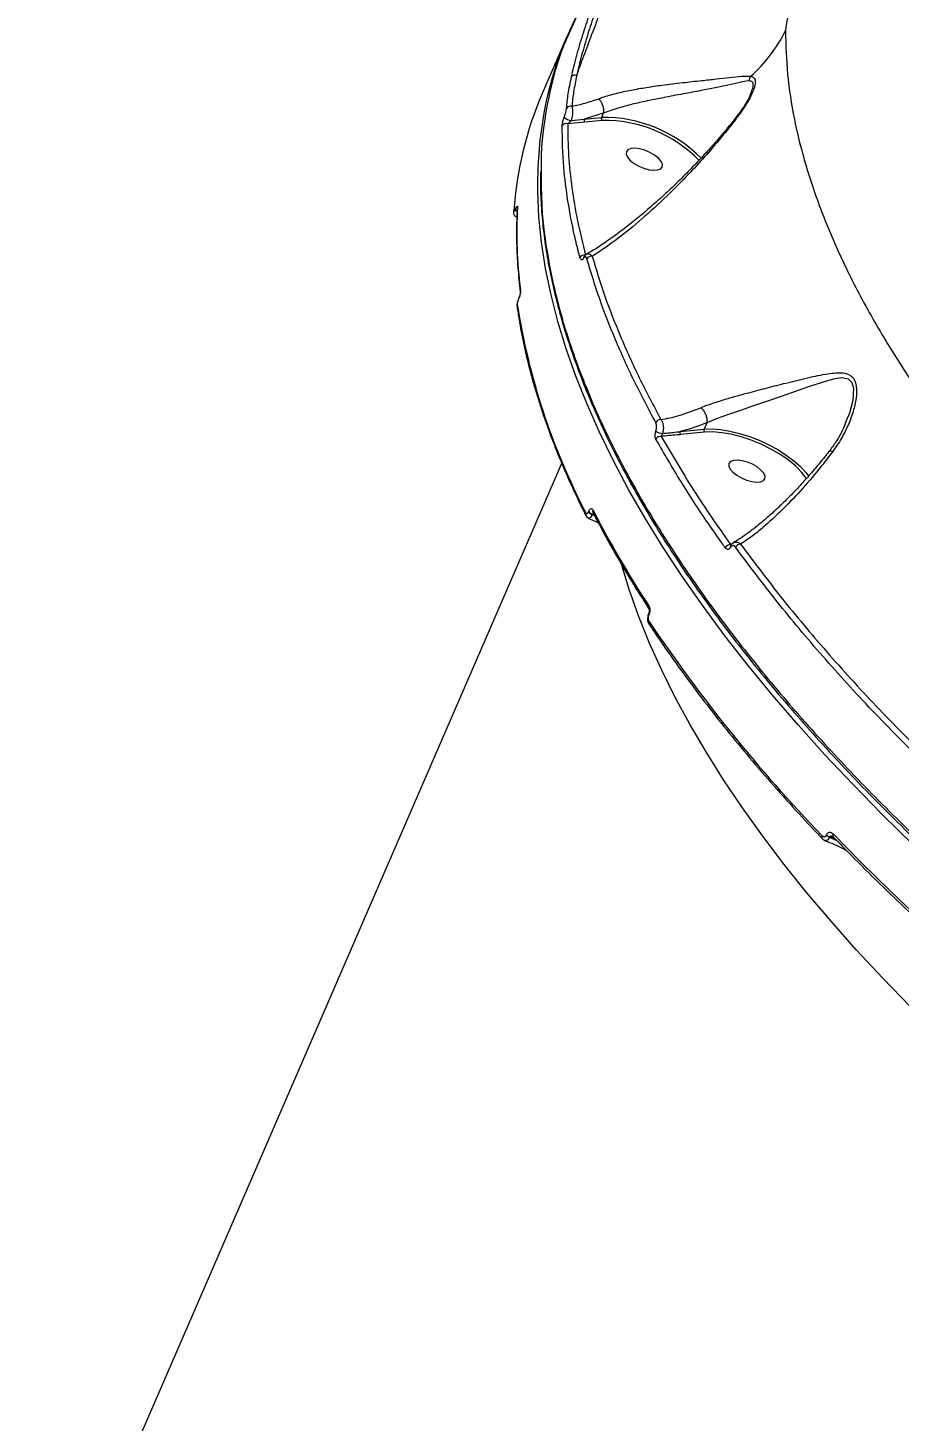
# Model space of a CAD drawing. Header units: millimetres. Extents: x -6521 to 6343, y -6174 to 4868.
# Drawn here: x -4293.9 to -4093, y 144.8 to 466.2 of the extents above; entities that cross this region are included whole.
import ezdxf

# ---------------------------------------------------------------- set-up
doc = ezdxf.new("R2010")
doc.units = ezdxf.units.MM
for name, color, linetype in [('DIKOM_ОБЪЕКТ', 7, 'Continuous'), ('DIKOM_РАЗМЕР_ЗОНА', 7, 'Continuous'), ('DIKOM_РАЗМЕР_ОБЪЕКТА', 7, 'Continuous')]:
    doc.layers.add(name, color=color, linetype=linetype)
doc.styles.add('style1', font='arial.ttf', dxfattribs={"width": 0.8})
doc.dimstyles.new('1-50', dxfattribs={"dimtxt": 300, "dimasz": 200, "dimexe": 100, "dimexo": 0, "dimgap": 100, "dimtad": 1, "dimtxsty": 'style1', "dimcen": 200, "dimclrd": 7, "dimclre": 7, "dimclrt": 7, "dimadec": 1, "dimazin": 2, "dimtfac": 1, "dimtmove": 0, "dimatfit": 2, "dimfxl": 0, "dimlwd": 25, "dimlwe": 18, "dimarcsym": 0})

# ---------------------------------------------------------------- blocks, each defined once
blk = doc.blocks.new('*D11')
at = {"layer": 'Defpoints', "color": 0, "transparency": 16777216}
for p in [(2818.82, 364.95), (-5102.52, -1661.02), (-5102.52, -4861.8)]:
    blk.add_point(p, dxfattribs=at)
at = {"layer": 'DIKOM_РАЗМЕР_ОБЪЕКТА', "color": 7, "lineweight": 18, "transparency": 16777216}
for p, q in [((2818.82, 364.95), (2818.82, -4961.8)), ((-5102.52, -1661.02), (-5102.52, -4961.8))]:
    blk.add_line(p, q, dxfattribs=at)
at = {"layer": 'DIKOM_РАЗМЕР_ОБЪЕКТА', "color": 7, "lineweight": 25, "transparency": 16777216}
blk.add_line((2618.82, -4861.8), (-4902.52, -4861.8), dxfattribs=at)
at = {"layer": 'DIKOM_РАЗМЕР_ОБЪЕКТА', "color": 7, "transparency": 16777216}
for points in [[(-4902.52, -4828.46), (-4902.52, -4895.13), (-5102.52, -4861.8)], [(2618.82, -4828.46), (2618.82, -4895.13), (2818.82, -4861.8)]]:
    blk.add_solid(points, dxfattribs=at)
at = {"layer": 'DIKOM_РАЗМЕР_ОБЪЕКТА', "color": 7, "transparency": 16777216, "insert": (-736, -4608.63), "char_height": 300, "attachment_point": 5, "style": 'style1'}
blk.add_mtext('7900', dxfattribs=at)
blk = doc.blocks.new('*D13')
at = {"layer": 'Defpoints', "color": 0, "transparency": 16777216}
for p in [(1683.24, 4867.99), (-4359.52, -3960.36), (6242.61, -3960.36)]:
    blk.add_point(p, dxfattribs=at)
at = {"layer": 'DIKOM_РАЗМЕР_ЗОНА', "color": 7, "lineweight": 18, "transparency": 16777216}
for p, q in [((1683.24, 4867.99), (6342.61, 4867.99)), ((-4359.52, -3960.36), (6342.61, -3960.36))]:
    blk.add_line(p, q, dxfattribs=at)
at = {"layer": 'DIKOM_РАЗМЕР_ЗОНА', "color": 7, "lineweight": 25, "transparency": 16777216}
blk.add_line((6242.61, 4667.99), (6242.61, -3760.36), dxfattribs=at)
at = {"layer": 'DIKOM_РАЗМЕР_ЗОНА', "color": 7, "transparency": 16777216}
for points in [[(6209.28, 4667.99), (6275.95, 4667.99), (6242.61, 4867.99)], [(6209.28, -3760.36), (6275.95, -3760.36), (6242.61, -3960.36)]]:
    blk.add_solid(points, dxfattribs=at)
at = {"layer": 'DIKOM_РАЗМЕР_ЗОНА', "color": 7, "transparency": 16777216, "insert": (5989.44, 630.24), "char_height": 300, "attachment_point": 5, "rotation": 90, "style": 'style1'}
blk.add_mtext('8850', dxfattribs=at)
blk = doc.blocks.new('*D14')
at = {"layer": 'Defpoints', "color": 0, "transparency": 16777216}
for p in [(4318.82, 257.45), (-6520.67, -1799.21), (4318.82, -6073.51)]:
    blk.add_point(p, dxfattribs=at)
at = {"layer": 'DIKOM_РАЗМЕР_ЗОНА', "color": 7, "lineweight": 18, "transparency": 16777216}
for p, q in [((4318.82, 257.45), (4318.82, -6173.51)), ((-6520.67, -1799.21), (-6520.67, -6173.51))]:
    blk.add_line(p, q, dxfattribs=at)
at = {"layer": 'DIKOM_РАЗМЕР_ЗОНА', "color": 7, "lineweight": 25, "transparency": 16777216}
blk.add_line((-6320.67, -6073.51), (4118.82, -6073.51), dxfattribs=at)
at = {"layer": 'DIKOM_РАЗМЕР_ЗОНА', "color": 7, "transparency": 16777216}
for points in [[(-6320.67, -6040.18), (-6320.67, -6106.84), (-6520.67, -6073.51)], [(4118.82, -6040.18), (4118.82, -6106.84), (4318.82, -6073.51)]]:
    blk.add_solid(points, dxfattribs=at)
at = {"layer": 'DIKOM_РАЗМЕР_ЗОНА', "color": 7, "transparency": 16777216, "insert": (-430.65, -5820.34), "char_height": 300, "attachment_point": 5, "style": 'style1'}
blk.add_mtext('10850', dxfattribs=at)

msp = doc.modelspace()

# ---------------------------------------------------------------- linework, layer by layer
at = {"layer": 'DIKOM_ОБЪЕКТ', "color": 7, "linetype": 'Continuous', "lineweight": 15}
for p, q in [((-4168.671, 466.189), (-4170.068, 462.907)), ((-4169.465, 464.491), (-4175.205, 451.237)), ((-4170.377, 462.086), (-4170.394, 462.044)), ((-4165.445, 444.457), (-4169.398, 444.089)), ((-4168.616, 444.81), (-4165.573, 445.15)), ((-4161.183, 446.506), (-4165.573, 445.15)), ((-4165.573, 445.15), (-4161.6, 445.543)), ((-4161.472, 444.85), (-4165.445, 444.457)), ((-4161.183, 446.506), (-4161.6, 445.543)), ((-4161.182, 446.509), (-4161.183, 446.506)), ((-4181.473, 424.318), (-4181.453, 424.364)), ((-4181.027, 424.642), (-4181.027, 424.641)), ((-4165.721, 413.261), (-4165.714, 413.275)), ((-4180.706, 403.729), (-4180.734, 403.664)), ((-4180.692, 403.845), (-4180.72, 403.779)), ((-4143.478, 373.059), (-4137.943, 373.606)), ((-4137.815, 372.913), (-4143.35, 372.366)), ((-4137.306, 375.077), (-4137.943, 373.606)), ((-4137.305, 375.08), (-4137.306, 375.077)), ((-4170.78, 365.835), (-4287.232, 96.943)), ((-4164.588, 354.564), (-4164.559, 354.63)), ((-4163.674, 353.999), (-4163.702, 353.933)), ((-4163.702, 353.933), (-4163.216, 353.684)), ((-4163.317, 353.877), (-4163.674, 353.999)), ((-4131.853, 346.977), (-4131.504, 347.165)), ((-4150.734, 331.063), (-4150.753, 331.017)), ((-4150.676, 330.774), (-4150.696, 330.728)), ((-4109.767, 279.959), (-4109.73, 280.045)), ((-4108.979, 279.593), (-4109.016, 279.508)), ((-4109.016, 279.508), (-4107.361, 278.743)), ((-4107.789, 279.183), (-4108.979, 279.593))]:
    msp.add_line(p, q, dxfattribs=at)
at = {"layer": 'DIKOM_ОБЪЕКТ', "color": 7, "linetype": 'Continuous', "lineweight": 15, "flags": 128}
for points in [[(-4162.667, 479.383), (-4170.377, 462.086)], [(-4170.068, 462.907), (-4162.359, 480.204)], [(-4170.082, 462.874), (-4170.127, 462.719), (-4170.141, 462.628)], [(-4170.075, 462.779), (-4170.081, 462.82), (-4170.068, 462.907)], [(-4147.576, 434.128), (-4147.549, 434.718), (-4147.859, 435.402), (-4148.483, 436.124), (-4149.369, 436.827), (-4150.445, 437.452), (-4151.625, 437.95), (-4152.812, 438.28), (-4153.912, 438.415), (-4154.833, 438.345), (-4155.503, 438.075), (-4155.866, 437.626), (-4155.894, 437.036), (-4155.583, 436.352), (-4154.96, 435.63), (-4154.074, 434.927), (-4152.997, 434.302), (-4151.817, 433.804), (-4150.63, 433.474), (-4149.531, 433.339), (-4148.609, 433.409), (-4147.939, 433.679), (-4147.576, 434.128)], [(-4089.865, 277.877), (-4096.865, 284.744), (-4103.601, 291.622), (-4110.068, 298.504), (-4116.26, 305.386), (-4122.173, 312.261), (-4127.801, 319.124), (-4133.139, 325.969), (-4138.184, 332.79), (-4142.93, 339.581), (-4147.374, 346.337), (-4151.512, 353.051), (-4155.34, 359.719), (-4158.856, 366.335), (-4162.056, 372.893), (-4164.937, 379.387), (-4167.498, 385.813), (-4169.736, 392.164), (-4171.649, 398.435), (-4173.236, 404.621), (-4174.495, 410.718), (-4175.425, 416.719), (-4176.025, 422.62), (-4176.295, 428.415), (-4176.296, 431.971)], [(-4181.026, 424.644), (-4181.013, 424.746), (-4180.962, 424.913)], [(-4181.864, 423.682), (-4181.85, 423.789), (-4181.8, 423.948)], [(-4180.722, 403.776), (-4180.733, 403.737), (-4180.734, 403.664)], [(-4180.691, 403.847), (-4180.705, 403.803), (-4180.706, 403.729)], [(-4105.302, 375.045), (-4104.375, 377.367), (-4103.589, 380.335), (-4103.408, 382.96), (-4103.793, 384.343), (-4104.645, 385.156), (-4106.17, 385.426), (-4107.769, 385.23), (-4109.478, 384.803), (-4113.876, 383.383), (-4118.67, 381.684), (-4122.66, 380.3), (-4126.807, 378.888), (-4129.583, 377.947), (-4132.328, 376.997), (-4134.913, 376.051), (-4137.305, 375.081), (-4137.305, 375.08), (-4137.305, 375.08)], [(-4137.943, 373.606), (-4136.119, 373.666), (-4134.117, 373.524), (-4131.979, 373.183), (-4129.753, 372.651), (-4127.486, 371.938), (-4125.228, 371.061), (-4123.027, 370.039), (-4120.932, 368.893), (-4118.987, 367.649), (-4117.236, 366.333), (-4115.715, 364.974), (-4114.459, 363.602), (-4113.787, 362.702)], [(-4114.31, 362.216), (-4114.388, 362.333), (-4115.487, 363.73), (-4116.889, 365.132), (-4118.561, 366.505), (-4120.462, 367.817), (-4122.548, 369.034), (-4124.766, 370.129), (-4127.064, 371.074), (-4129.387, 371.847), (-4131.677, 372.429), (-4133.88, 372.806), (-4135.943, 372.968), (-4137.815, 372.913)], [(-4123.919, 362.19), (-4123.892, 362.781), (-4124.203, 363.465), (-4124.826, 364.187), (-4125.712, 364.89), (-4126.788, 365.515), (-4127.968, 366.013), (-4129.156, 366.343), (-4130.255, 366.478), (-4131.177, 366.408), (-4131.846, 366.138), (-4132.21, 365.689), (-4132.237, 365.099), (-4131.926, 364.415), (-4131.303, 363.692), (-4130.417, 362.99), (-4129.341, 362.364), (-4128.161, 361.866), (-4126.973, 361.537), (-4125.874, 361.401), (-4124.952, 361.472), (-4124.283, 361.742), (-4123.919, 362.19)], [(-4090.38, 240.374), (-4096.752, 246.95), (-4102.853, 253.529), (-4108.676, 260.106), (-4114.216, 266.674), (-4119.468, 273.227), (-4124.427, 279.758), (-4129.087, 286.263), (-4133.446, 292.735), (-4137.499, 299.167), (-4141.242, 305.554), (-4144.672, 311.89), (-4147.785, 318.169), (-4150.578, 324.385), (-4153.049, 330.532), (-4155.197, 336.605), (-4156.923, 342.261)], [(-4108.188, 280.233), (-4104.975, 276.922), (-4101.701, 273.613), (-4098.365, 270.307), (-4094.969, 267.004), (-4091.513, 263.705), (-4087.999, 260.41), (-4084.425, 257.121), (-4080.795, 253.837)]]:
    msp.add_lwpolyline(points, dxfattribs=at)
at = {"layer": 'DIKOM_ОБЪЕКТ', "color": 7, "linetype": 'Continuous', "lineweight": 15}
for centre, radius, start, end in [((-4091.401, 431.115), 84.899, 156.85082, 179.4223), ((-4150.816, 481.373), 35.395, 311.92703, 333.39943), ((-4169.456, 461.697), 1, 156.53088, 159.70003), ((-4167.723, 454.269), 1.021, 66.2694, 142.46322), ((-4125.043, 453.473), 2.638, 143.57417, 169.30955), ((-4098.267, 418.204), 83.73, 156.76395, 176.06613), ((-4168.765, 447.12), 1.035, 70.65851, 150.57863), ((-4169.76, 443.112), 1.042, 69.68051, 152.65035), ((-4168.44, 447.174), 2.37, 222.15973, 265.74459), ((-4164.982, 444.901), 0.642, 157.18112, 223.77712), ((-4161.008, 445.294), 0.642, 157.2011, 223.77621), ((-4161.114, 413.979), 31.568, 44.55365, 90.88261), ((-4160.951, 414.397), 30.457, 44.05297, 90.97973), ((-4180.753, 424.44), 0.73, 189.61344, 243.70684), ((-4180.744, 424.482), 0.719, 189.44051, 242.7186), ((-4078.586, 419.004), 102.546, 176.69651, 187.43291), ((-4165.577, 412.69), 1.109, 74.96911, 153.19479), ((-4165.365, 413.089), 0.396, 154.19131, 186.74223), ((-4163.982, 412.397), 1.114, 77.49898, 153.16246), ((-4179.556, 405.424), 0.78, 156.24821, 187.25539), ((-4180.305, 402.038), 0.777, 156.18509, 187.71938), ((-4026.948, 426.398), 155.934, 188.87102, 207.53601), ((-4148.007, 374.62), 1.2, 84.37086, 154.17228), ((-4147.421, 375.237), 2.624, 231.15551, 267.67794), ((-4142.887, 372.81), 0.642, 157.17941, 223.77883), ((-4137.352, 373.357), 0.642, 157.19939, 223.77792), ((-4147.96, 370.762), 1.199, 82.59989, 154.41017), ((-4164.569, 354.002), 0.718, 154.63889, 205.64836), ((-4163.266, 355.483), 1.61, 214.79674, 254.27247), ((-4163.237, 355.548), 1.61, 214.79958, 254.27986), ((-4162.94, 354.708), 0.719, 154.69115, 205.61814), ((-3946.056, 466.8), 244.575, 207.19725, 213.20968), ((-4131.906, 345.718), 1.26, 87.54917, 155.25137), ((-4131.481, 346.533), 0.435, 155.121, 211.76542), ((-4129.53, 345.823), 1.275, 90.05201, 155.06856), ((-4150.071, 332.538), 0.686, 153.45154, 210.62814), ((-4150.439, 330.971), 0.308, 162.27096, 219.75246), ((-4150.458, 330.926), 0.309, 162.81819, 219.68342), ((-4150.072, 329.035), 0.688, 153.55189, 210.72333), ((-3850.005, 531.082), 362.091, 213.85927, 223.93728), ((-4110.223, 279.529), 0.608, 149.38007, 217.31509), ((-4108.414, 281.359), 1.947, 225.9635, 251.99411), ((-4108.377, 281.445), 1.948, 225.96065, 251.98361), ((-4107.642, 279.924), 0.627, 150.53743, 216.08213)]:
    msp.add_arc(centre, radius, start, end, dxfattribs=at)
for points, knots in [([(-4168.532, 454.891), (-4168.173, 456.419), (-4167.454, 459.476), (-4165.998, 464.403), (-4164.353, 469.394), (-4162.566, 474.374), (-4160.597, 479.508), (-4158.472, 484.74), (-4156.229, 490.001), (-4153.904, 495.226), (-4151.535, 500.34), (-4149.15, 505.31), (-4147.581, 508.425), (-4146.798, 509.979)], [0, 0, 0, 0, 0.1009685, 0.201935, 0.2903383, 0.3790239, 0.467424, 0.5561127, 0.6450901, 0.7337809, 0.8224257, 0.9113538, 1, 1, 1, 1]), ([(-4146.047, 509.152), (-4146.816, 507.63), (-4148.356, 504.581), (-4150.696, 499.716), (-4153.02, 494.708), (-4155.299, 489.592), (-4157.496, 484.44), (-4159.577, 479.317), (-4161.502, 474.289), (-4163.248, 469.411), (-4164.851, 464.523), (-4166.269, 459.696), (-4166.964, 456.701), (-4167.312, 455.203)], [0, 0, 0, 0, 0.088694, 0.1776679, 0.2663582, 0.355067, 0.4440573, 0.5327639, 0.6211403, 0.7098002, 0.7981771, 0.8990885, 1, 1, 1, 1]), ([(-4167.312, 455.203), (-4166.784, 456.674), (-4165.727, 459.615), (-4163.928, 464.397), (-4162.065, 469.226), (-4160.175, 474.02), (-4158.18, 478.985), (-4156.102, 484.068), (-4153.967, 489.201), (-4151.806, 494.319), (-4149.645, 499.35), (-4147.505, 504.258), (-4146.127, 507.351), (-4145.439, 508.895)], [0, 0, 0, 0, 0.1033741, 0.2067496, 0.2946059, 0.3827355, 0.4705924, 0.5587476, 0.6471794, 0.735337, 0.8234652, 0.9118704, 1, 1, 1, 1]), ([(-4115.113, 477.546), (-4115.553, 476.64), (-4116.428, 474.839), (-4117.627, 471.83), (-4118.555, 469.018), (-4119.081, 466.829), (-4119.142, 465.908), (-4119.167, 465.524)], [0, 0, 0, 0, 0.2180215, 0.4332354, 0.6437892, 0.8514383, 1, 1, 1, 1]), ([(-4119.167, 465.524), (-4119.083, 462.199), (-4118.916, 455.547), (-4117.277, 445.133), (-4114.604, 434.337), (-4110.757, 423.144), (-4105.749, 411.596), (-4099.682, 399.943), (-4092.605, 388.231), (-4084.584, 376.499), (-4075.489, 364.56), (-4065.304, 352.445), (-4054.04, 340.194), (-4041.942, 328.074), (-4029.07, 316.124), (-4015.5, 304.378), (-4001.014, 292.648), (-3985.625, 280.976), (-3969.364, 269.406), (-3952.58, 258.187), (-3935.341, 247.349), (-3917.723, 236.914), (-3899.451, 226.719), (-3880.561, 216.811), (-3861.103, 207.233), (-3841.489, 198.186), (-3821.787, 189.693), (-3802.068, 181.759), (-3782.027, 174.263), (-3761.723, 167.253), (-3741.218, 160.762), (-3722.383, 155.352), (-3705.235, 150.843), (-3694.957, 148.435), (-3689.814, 147.23)], [0, 0, 0, 0, 0.0311785, 0.0623808, 0.0935593, 0.1256442, 0.1577551, 0.18984, 0.2210201, 0.2522243, 0.2834047, 0.3154897, 0.3476009, 0.3796861, 0.4108891, 0.442116, 0.4733188, 0.5054256, 0.5375586, 0.5696654, 0.6009197, 0.6321979, 0.6634522, 0.6956101, 0.7277941, 0.7599521, 0.7912843, 0.8226407, 0.853973, 0.8862091, 0.9184712, 0.9507073, 0.9753306, 1, 1, 1, 1]), ([(-4170.377, 462.086), (-4171.033, 460.19), (-4172.801, 455.082), (-4174.612, 446.328), (-4175.611, 438.569), (-4175.5, 434.059), (-4175.479, 433.213)], [0, 0, 0, 0, 0.2091629, 0.5635145, 0.9181393, 1, 1, 1, 1]), ([(-4169.667, 447.628), (-4169.561, 448.712), (-4169.349, 450.893), (-4168.806, 453.552), (-4168.532, 454.891)], [0, 0, 0, 0, 0.4964915, 1, 1, 1, 1]), ([(-4167.312, 455.203), (-4167.576, 453.911), (-4168.108, 451.308), (-4168.317, 449.172), (-4168.422, 448.097)], [0, 0, 0, 0, 0.4964786, 1, 1, 1, 1]), ([(-4162.3, 449.844), (-4161.989, 449.955), (-4160.723, 450.407), (-4158.24, 451.107), (-4154.798, 451.863), (-4151.217, 452.482), (-4147.207, 453.054), (-4142.884, 453.57), (-4138.689, 454.016), (-4135.09, 454.409), (-4131.973, 454.738), (-4129.172, 455.091), (-4127.834, 455.056), (-4127.165, 455.039)], [0, 0, 0, 0, 0.0275935, 0.1121788, 0.1968245, 0.2807377, 0.3647032, 0.4782465, 0.5919082, 0.6886537, 0.7854207, 0.8928588, 1, 1, 1, 1]), ([(-4127.635, 453.962), (-4128.294, 453.862), (-4129.635, 453.658), (-4132.334, 453.004), (-4135.348, 452.362), (-4138.776, 451.683), (-4142.781, 450.944), (-4146.875, 450.19), (-4150.706, 449.431), (-4154.066, 448.679), (-4157.329, 447.853), (-4159.688, 447.033), (-4160.883, 446.659), (-4161.182, 446.509), (-4161.182, 446.509)], [0, 0, 0, 0, 0.1058572, 0.2153335, 0.3127855, 0.4120259, 0.5248146, 0.6413464, 0.7237031, 0.8082104, 0.8893722, 0.9734914, 0.9999859, 1, 1, 1, 1]), ([(-4127.165, 455.039), (-4126.819, 454.924), (-4126.221, 454.725), (-4126.06, 453.63), (-4126.382, 452.286), (-4126.981, 450.841), (-4128.102, 448.639), (-4129.337, 446.895), (-4130.234, 445.63)], [0, 0, 0, 0, 0.1914571, 0.3312359, 0.4704793, 0.5823696, 0.6969226, 1, 1, 1, 1]), ([(-4127.249, 450.906), (-4127.144, 451.144), (-4126.81, 451.892), (-4126.546, 452.971), (-4126.707, 453.904), (-4127.292, 453.94), (-4127.635, 453.962)], [0, 0, 0, 0, 0.1201583, 0.3787345, 0.6357158, 1, 1, 1, 1]), ([(-4127.182, 451.02), (-4127.266, 450.814), (-4127.487, 450.27), (-4128.057, 449.2), (-4128.906, 447.823), (-4129.776, 446.557), (-4130.407, 445.779), (-4130.618, 445.52)], [0, 0, 0, 0, 0.1283102, 0.3389197, 0.5795286, 0.8597344, 1, 1, 1, 1]), ([(-4170.197, 445.583), (-4170.141, 445.73), (-4170.029, 446.023), (-4169.871, 446.542), (-4169.726, 447.13), (-4169.688, 447.451), (-4169.667, 447.628)], [0, 0, 0, 0, 0.1849192, 0.368623, 0.6500785, 1, 1, 1, 1]), ([(-4168.422, 448.097), (-4168.357, 447.817), (-4168.236, 447.303), (-4168.272, 446.352), (-4168.4, 445.513), (-4168.543, 445.049), (-4168.616, 444.81)], [0, 0, 0, 0, 0.3312122, 0.6077799, 0.7982942, 1, 1, 1, 1]), ([(-4168.422, 448.097), (-4167.428, 448.311), (-4165.431, 448.743), (-4163.347, 449.476), (-4162.3, 449.844)], [0, 0, 0, 0, 0.4978628, 1, 1, 1, 1]), ([(-4162.3, 449.844), (-4162.273, 449.818), (-4162.19, 449.739), (-4161.944, 449.467), (-4161.594, 448.941), (-4161.276, 448.153), (-4161.098, 447.286), (-4161.153, 446.779), (-4161.182, 446.509)], [0, 0, 0, 0, 0.0343247, 0.1060969, 0.3220514, 0.5380332, 0.7540065, 1, 1, 1, 1]), ([(-4170.685, 443.59), (-4170.685, 443.617), (-4170.682, 443.776), (-4170.634, 444.133), (-4170.507, 444.67), (-4170.359, 445.16), (-4170.251, 445.442), (-4170.197, 445.583)], [0, 0, 0, 0, 0.0639293, 0.3885874, 0.645589, 0.8222814, 1, 1, 1, 1]), ([(-4166.567, 413.19), (-4166.656, 413.529), (-4167.101, 415.224), (-4168.155, 419.604), (-4169.42, 426.246), (-4170.499, 434.738), (-4170.619, 440.423), (-4170.685, 443.59)], [0, 0, 0, 0, 0.0321663, 0.1608348, 0.4182089, 0.675956, 1, 1, 1, 1]), ([(-4168.616, 444.81), (-4168.636, 444.779), (-4168.671, 444.727), (-4168.753, 444.624), (-4168.891, 444.477), (-4169.104, 444.288), (-4169.28, 444.161), (-4169.381, 444.099), (-4169.398, 444.089)], [0, 0, 0, 0, 0.0726135, 0.122794, 0.2789386, 0.5489571, 0.9246502, 1, 1, 1, 1]), ([(-4169.398, 444.089), (-4169.362, 441.663), (-4169.289, 436.812), (-4168.493, 429.299), (-4167.236, 421.634), (-4165.938, 416.385), (-4165.289, 413.761)], [0, 0, 0, 0, 0.2493136, 0.4986279, 0.7493143, 1, 1, 1, 1]), ([(-4130.612, 445.491), (-4131.249, 444.69), (-4132.644, 442.938), (-4134.861, 440.332), (-4137.313, 437.573), (-4139.965, 434.73), (-4142.786, 431.836), (-4145.729, 428.973), (-4148.726, 426.208), (-4151.757, 423.566), (-4154.809, 421.065), (-4157.868, 418.712), (-4160.856, 416.589), (-4163.278, 414.987), (-4164.635, 414.207), (-4165.087, 413.948)], [0, 0, 0, 0, 0.0517182, 0.1132452, 0.1792654, 0.2508193, 0.3297712, 0.4118839, 0.4967229, 0.5843012, 0.6742927, 0.7669372, 0.8615196, 0.9539663, 1, 1, 1, 1]), ([(-4130.234, 445.63), (-4130.373, 445.449), (-4131.788, 443.608), (-4134.494, 440.257), (-4138.31, 435.866), (-4142.068, 431.833), (-4146.528, 427.338), (-4151.624, 422.6), (-4157.21, 417.98), (-4161.196, 415.103), (-4163.308, 413.76), (-4163.741, 413.484)], [0, 0, 0, 0, 0.0115169, 0.1169971, 0.2229798, 0.3292411, 0.4351015, 0.6083259, 0.7820036, 0.9552818, 1, 1, 1, 1]), ([(-4130.234, 445.63), (-4130.255, 445.63), (-4130.405, 445.632), (-4130.571, 445.611), (-4130.595, 445.5), (-4130.599, 445.482)], [0, 0, 0, 0, 0.1193681, 0.8535968, 1, 1, 1, 1]), ([(-4175.655, 432.946), (-4175.673, 431.751), (-4175.719, 428.772), (-4175.454, 423.895), (-4174.903, 418.333), (-4174.044, 412.673), (-4172.892, 406.918), (-4171.442, 401.066), (-4169.693, 395.113), (-4167.646, 389.066), (-4165.31, 382.943), (-4162.691, 376.77), (-4159.797, 370.566), (-4156.63, 364.332), (-4153.19, 358.067), (-4149.478, 351.769), (-4145.491, 345.434), (-4141.229, 339.063), (-4136.692, 332.653), (-4131.877, 326.202), (-4126.782, 319.708), (-4121.408, 313.172), (-4115.768, 306.609), (-4109.885, 300.047), (-4103.779, 293.51), (-4097.459, 287.007), (-4090.922, 280.533), (-4084.166, 274.086), (-4077.19, 267.663), (-4069.992, 261.263), (-4062.569, 254.884), (-4054.921, 248.525), (-4047.043, 242.183), (-4038.934, 235.856), (-4030.607, 229.556), (-4022.099, 223.311), (-4013.44, 217.145), (-4004.644, 211.065), (-3995.703, 205.066), (-3986.616, 199.147), (-3977.384, 193.308), (-3968.007, 187.549), (-3958.484, 181.869), (-3948.816, 176.27), (-3939.004, 170.751), (-3929.046, 165.312), (-3918.951, 159.958), (-3908.749, 154.705), (-3898.471, 149.569), (-3888.136, 144.561), (-3877.75, 139.681), (-3867.312, 134.93), (-3856.822, 130.307), (-3846.279, 125.813), (-3835.684, 121.446), (-3825.037, 117.208), (-3814.339, 113.098), (-3803.589, 109.117), (-3792.791, 105.267), (-3781.972, 101.556), (-3771.165, 97.996), (-3760.397, 94.598), (-3749.678, 91.363), (-3739.006, 88.291), (-3728.381, 85.381), (-3717.803, 82.633), (-3707.27, 80.047), (-3696.786, 77.624), (-3686.349, 75.363), (-3675.958, 73.263), (-3665.62, 71.332), (-3656.051, 69.671), (-3649.976, 68.735), (-3647.292, 68.322)], [0, 0, 0, 0, 0.0094078, 0.0234759, 0.0375497, 0.0516398, 0.0657619, 0.0799312, 0.0941627, 0.1084719, 0.1228261, 0.1371271, 0.1513572, 0.1655335, 0.1796718, 0.193788, 0.2078977, 0.2220155, 0.2361532, 0.2503269, 0.2645521, 0.2788451, 0.2932013, 0.3075359, 0.321785, 0.3359736, 0.3501177, 0.3642335, 0.378337, 0.3924445, 0.406567, 0.4207201, 0.4349201, 0.4491829, 0.4635203, 0.4778591, 0.4920989, 0.5062927, 0.5204524, 0.534589, 0.5487142, 0.5628395, 0.5769742, 0.5911282, 0.6053129, 0.6195396, 0.63382, 0.6481186, 0.6623742, 0.6765812, 0.6907508, 0.7048943, 0.7190234, 0.7331494, 0.7472821, 0.7614309, 0.7756068, 0.7898212, 0.8040856, 0.8183881, 0.8326644, 0.846885, 0.8610655, 0.8752171, 0.8893511, 0.9034787, 0.9176113, 0.9317563, 0.9459252, 0.9601293, 0.9743797, 0.9886796, 1, 1, 1, 1]), ([(-4175.479, 433.213), (-4175.492, 430.425), (-4175.523, 423.906), (-4174.097, 413.172), (-4171.423, 401.133), (-4167.487, 388.866), (-4162.384, 376.436), (-4156.167, 363.888), (-4148.738, 351.019), (-4140.07, 337.86), (-4130.162, 324.451), (-4119.234, 311.088), (-4107.348, 297.814), (-4094.583, 284.672), (-4080.733, 271.447), (-4065.799, 258.184), (-4049.807, 244.928), (-4033.306, 232.124), (-4016.405, 219.8), (-3999.212, 207.974), (-3981.245, 196.303), (-3962.531, 184.833), (-3943.116, 173.605), (-3923.153, 162.718), (-3902.694, 152.211), (-3881.801, 142.119), (-3860.4, 132.415), (-3838.548, 123.15), (-3816.309, 114.369), (-3794.173, 106.263), (-3772.214, 98.846), (-3750.5, 92.113), (-3728.678, 85.957), (-3706.817, 80.418), (-3685.006, 75.55), (-3664.969, 71.648), (-3652.378, 69.638), (-3646.81, 68.749)], [0, 0, 0, 0, 0.0220395, 0.0515326, 0.0810499, 0.1105428, 0.1392036, 0.1678863, 0.1965469, 0.22604, 0.2555572, 0.2850503, 0.3137109, 0.3423936, 0.3710542, 0.4005473, 0.4300646, 0.4595577, 0.4871864, 0.5148349, 0.5424636, 0.5708353, 0.5992283, 0.6276001, 0.6562608, 0.6849436, 0.7136043, 0.7430975, 0.7726147, 0.8021078, 0.8307686, 0.8594514, 0.888112, 0.9176053, 0.9471226, 0.9766157, 1, 1, 1, 1]), ([(-4181.8, 423.948), (-4181.799, 423.906), (-4181.799, 423.821), (-4181.747, 423.826), (-4181.663, 423.932), (-4181.566, 424.11), (-4181.499, 424.259), (-4181.473, 424.318)], [0, 0, 0, 0, 0.2142544, 0.4284293, 0.6429317, 0.8577526, 1, 1, 1, 1]), ([(-4181.453, 424.364), (-4181.414, 424.452), (-4181.315, 424.673), (-4181.17, 424.939), (-4181.044, 425.097), (-4180.965, 425.105), (-4180.963, 424.977), (-4180.962, 424.913)], [0, 0, 0, 0, 0.1407917, 0.3552819, 0.5700255, 0.7849877, 1, 1, 1, 1]), ([(-4181.026, 424.644), (-4181.075, 423.706), (-4181.216, 420.993), (-4181.218, 416.426), (-4180.962, 410.931), (-4180.541, 407.193), (-4180.331, 405.328)], [0, 0, 0, 0, 0.1499053, 0.4336141, 0.717432, 1, 1, 1, 1]), ([(-4181.857, 423.683), (-4181.862, 423.64), (-4181.875, 423.527), (-4181.847, 423.298), (-4181.742, 423.012), (-4181.537, 422.74), (-4181.332, 422.635), (-4181.231, 422.583)], [0, 0, 0, 0, 0.1160019, 0.3062951, 0.5225093, 0.7649946, 1, 1, 1, 1]), ([(-4165.758, 413.043), (-4165.771, 413.02), (-4165.833, 412.912), (-4165.963, 412.752), (-4166.145, 412.655), (-4166.386, 412.717), (-4166.495, 413.001), (-4166.567, 413.19)], [0, 0, 0, 0, 0.0349363, 0.1620306, 0.3362623, 0.5591487, 1, 1, 1, 1]), ([(-4164.976, 412.9), (-4165.048, 413.083), (-4165.157, 413.356), (-4165.389, 413.415), (-4165.562, 413.323), (-4165.687, 413.168), (-4165.746, 413.064), (-4165.758, 413.043)], [0, 0, 0, 0, 0.4456158, 0.6623276, 0.8364722, 0.9657406, 1, 1, 1, 1]), ([(-4165.714, 413.275), (-4165.716, 413.271), (-4165.73, 413.245), (-4165.74, 413.234), (-4165.735, 413.239), (-4165.734, 413.24)], [0, 0, 0, 0, 0.1231831, 0.8090979, 1, 1, 1, 1]), ([(-4165.092, 413.945), (-4165.113, 413.937), (-4165.283, 413.866), (-4165.495, 413.635), (-4165.64, 413.37), (-4165.704, 413.253)], [0, 0, 0, 0, 0.0718711, 0.5898416, 1, 1, 1, 1]), ([(-4165.081, 413.937), (-4165.017, 413.98), (-4164.812, 414.116), (-4164.393, 414.08), (-4164.007, 413.839), (-4163.795, 413.556), (-4163.741, 413.484)], [0, 0, 0, 0, 0.1316117, 0.4273054, 0.8547433, 1, 1, 1, 1]), ([(-4149.087, 375.142), (-4150.795, 378.357), (-4154.212, 384.787), (-4158.483, 394.292), (-4162.174, 403.693), (-4164.042, 409.831), (-4164.976, 412.9)], [0, 0, 0, 0, 0.2490972, 0.4981937, 0.749097, 1, 1, 1, 1]), ([(-4163.741, 413.484), (-4162.816, 410.444), (-4160.967, 404.365), (-4157.302, 395.01), (-4153.038, 385.505), (-4149.606, 379.044), (-4147.889, 375.814)], [0, 0, 0, 0, 0.2490965, 0.4981939, 0.7490973, 1, 1, 1, 1]), ([(-4180.27, 405.738), (-4180.265, 405.661), (-4180.254, 405.489), (-4180.298, 405.103), (-4180.395, 404.64), (-4180.534, 404.157), (-4180.649, 403.872), (-4180.706, 403.729)], [0, 0, 0, 0, 0.1741559, 0.3895956, 0.5958094, 0.7978951, 1, 1, 1, 1]), ([(-4180.33, 405.323), (-4180.33, 405.323), (-4180.33, 405.324), (-4180.329, 405.251), (-4180.341, 405.098), (-4180.383, 404.834), (-4180.465, 404.485), (-4180.577, 404.124), (-4180.658, 403.93), (-4180.692, 403.847)], [0, 0, 0, 0, 0.0559444, 0.1515367, 0.2848307, 0.4481884, 0.6430622, 0.8475717, 1, 1, 1, 1]), ([(-4180.934, 403.171), (-4180.977, 402.995), (-4181.069, 402.613), (-4181.116, 402.222), (-4181.074, 401.987), (-4181.064, 401.93)], [0, 0, 0, 0, 0.3935571, 0.8523529, 1, 1, 1, 1]), ([(-4181.075, 401.934), (-4180.929, 400.934), (-4180.505, 398.04), (-4179.578, 393.184), (-4178.199, 387.344), (-4176.522, 381.426), (-4174.555, 375.435), (-4172.297, 369.376), (-4169.748, 363.253), (-4167.357, 358.018), (-4165.774, 354.818), (-4165.217, 353.694)], [0, 0, 0, 0, 0.0652935, 0.1891242, 0.312993, 0.4369042, 0.5608547, 0.6848329, 0.8088367, 0.932857, 1, 1, 1, 1]), ([(-4180.734, 403.664), (-4180.772, 403.57), (-4180.847, 403.382), (-4180.939, 403.065), (-4181.001, 402.763), (-4181.029, 402.514), (-4181.02, 402.402), (-4181.016, 402.352)], [0, 0, 0, 0, 0.2039251, 0.4080165, 0.6135427, 0.8265368, 1, 1, 1, 1]), ([(-4180.719, 403.775), (-4180.733, 403.745), (-4180.815, 403.567), (-4180.893, 403.347), (-4180.933, 403.175), (-4180.934, 403.171)], [0, 0, 0, 0, 0.1657114, 0.9809023, 1, 1, 1, 1]), ([(-4138.708, 378.559), (-4138.616, 378.597), (-4137.794, 378.938), (-4136.096, 379.565), (-4133.452, 380.412), (-4130.598, 381.238), (-4127.187, 382.165), (-4123.276, 383.182), (-4118.69, 384.351), (-4113.976, 385.518), (-4110.233, 386.33), (-4107.591, 386.644), (-4105.824, 386.638), (-4104.309, 386.222), (-4103.244, 385.142), (-4102.694, 383.317), (-4102.804, 380.743), (-4103.504, 377.724), (-4104.658, 374.605), (-4106.208, 371.454), (-4107.59, 369.458), (-4108.285, 368.454)], [0, 0, 0, 0, 0.0056306, 0.0501954, 0.0960212, 0.1433429, 0.1917779, 0.2623064, 0.3349968, 0.4257396, 0.5191885, 0.5587292, 0.5987871, 0.6438232, 0.6799324, 0.7160754, 0.769128, 0.8232018, 0.8784516, 0.9388509, 1, 1, 1, 1]), ([(-4147.889, 375.814), (-4146.534, 376.08), (-4143.572, 376.661), (-4140.419, 377.891), (-4138.708, 378.559)], [0, 0, 0, 0, 0.4574469, 1, 1, 1, 1]), ([(-4138.708, 378.559), (-4138.68, 378.538), (-4138.501, 378.401), (-4138.154, 378.044), (-4137.73, 377.382), (-4137.415, 376.589), (-4137.247, 375.774), (-4137.286, 375.312), (-4137.305, 375.08)], [0, 0, 0, 0, 0.0319362, 0.2048385, 0.4036288, 0.6024208, 0.8011977, 1, 1, 1, 1]), ([(-4149.042, 371.28), (-4149.058, 371.311), (-4149.127, 371.446), (-4149.212, 371.753), (-4149.243, 372.225), (-4149.2, 372.727), (-4149.111, 373.038), (-4149.067, 373.194)], [0, 0, 0, 0, 0.0733305, 0.3225293, 0.555022, 0.7773441, 1, 1, 1, 1]), ([(-4149.067, 373.194), (-4149.022, 373.351), (-4148.932, 373.666), (-4148.888, 374.175), (-4148.917, 374.656), (-4149.001, 374.972), (-4149.071, 375.11), (-4149.087, 375.142)], [0, 0, 0, 0, 0.2210966, 0.4418247, 0.6744815, 0.9251497, 1, 1, 1, 1]), ([(-4147.889, 375.814), (-4147.852, 375.762), (-4147.689, 375.538), (-4147.47, 375.02), (-4147.332, 374.229), (-4147.338, 373.391), (-4147.464, 372.875), (-4147.527, 372.615)], [0, 0, 0, 0, 0.0735027, 0.3198202, 0.5507566, 0.773439, 1, 1, 1, 1]), ([(-4147.527, 372.615), (-4146.441, 372.726), (-4145.092, 372.862), (-4143.741, 373.027), (-4143.478, 373.059)], [0, 0, 0, 0, 0.8058727, 1, 1, 1, 1]), ([(-4137.306, 375.077), (-4139.137, 374.4), (-4141.221, 373.63), (-4143.234, 373.121), (-4143.478, 373.059)], [0, 0, 0, 0, 0.87858, 1, 1, 1, 1]), ([(-4105.299, 375.044), (-4105.532, 374.501), (-4106.174, 373.006), (-4107.426, 370.775), (-4108.593, 369.19), (-4109.135, 368.454)], [0, 0, 0, 0, 0.2339163, 0.6438714, 1, 1, 1, 1]), ([(-4133.051, 346.246), (-4133.316, 346.618), (-4134.642, 348.478), (-4138.202, 353.608), (-4143.45, 361.611), (-4147.177, 368.055), (-4149.042, 371.28)], [0, 0, 0, 0, 0.0441435, 0.2207213, 0.6100174, 1, 1, 1, 1]), ([(-4147.527, 372.615), (-4147.548, 372.569), (-4147.573, 372.515), (-4147.621, 372.404), (-4147.676, 372.276), (-4147.743, 372.116), (-4147.784, 372.011), (-4147.802, 371.962), (-4147.806, 371.951)], [0, 0, 0, 0, 0.1599881, 0.1864597, 0.3964135, 0.6399413, 0.9172999, 1, 1, 1, 1]), ([(-4143.35, 372.366), (-4143.61, 372.341), (-4145.091, 372.198), (-4146.579, 372.063), (-4147.806, 371.951)], [0, 0, 0, 0, 0.1757079, 1, 1, 1, 1]), ([(-4147.806, 371.951), (-4145.414, 367.83), (-4140.623, 359.576), (-4134.779, 351.181), (-4131.853, 346.977)], [0, 0, 0, 0, 0.499271, 1, 1, 1, 1]), ([(-4109.174, 368.464), (-4109.403, 368.166), (-4110.365, 366.917), (-4112.093, 364.83), (-4114.36, 362.199), (-4116.671, 359.679), (-4119.007, 357.279), (-4121.35, 355.024), (-4123.673, 352.941), (-4125.958, 351.047), (-4128.164, 349.385), (-4129.926, 348.167), (-4130.895, 347.604), (-4131.206, 347.423)], [0, 0, 0, 0, 0.0294021, 0.1233149, 0.2196179, 0.3184247, 0.4196696, 0.523099, 0.6282506, 0.7345356, 0.8420379, 0.9491916, 1, 1, 1, 1]), ([(-4108.285, 368.454), (-4109.137, 367.341), (-4111.46, 364.31), (-4115.284, 359.811), (-4119.075, 355.802), (-4122.217, 352.804), (-4124.748, 350.598), (-4127.207, 348.651), (-4128.757, 347.616), (-4129.531, 347.098)], [0, 0, 0, 0, 0.1128006, 0.3073738, 0.5062333, 0.6280297, 0.749829, 0.8749138, 1, 1, 1, 1]), ([(-4108.285, 368.454), (-4108.318, 368.465), (-4108.548, 368.546), (-4108.887, 368.594), (-4109.144, 368.559), (-4109.164, 368.46), (-4109.164, 368.457)], [0, 0, 0, 0, 0.0776902, 0.5373096, 0.9819199, 1, 1, 1, 1]), ([(-4165.217, 354.309), (-4165.181, 354.254), (-4165.107, 354.143), (-4164.956, 354.121), (-4164.799, 354.216), (-4164.672, 354.383), (-4164.61, 354.517), (-4164.588, 354.564)], [0, 0, 0, 0, 0.2288426, 0.4578254, 0.6785363, 0.8883229, 1, 1, 1, 1]), ([(-4165.201, 353.7), (-4165.177, 353.643), (-4165.095, 353.45), (-4164.874, 353.212), (-4164.643, 353.118), (-4164.556, 353.082)], [0, 0, 0, 0, 0.2077799, 0.7022065, 1, 1, 1, 1]), ([(-4163.702, 353.933), (-4163.749, 353.841), (-4163.884, 353.576), (-4164.123, 353.243), (-4164.38, 353.027), (-4164.505, 353.066), (-4164.561, 353.083)], [0, 0, 0, 0, 0.1549509, 0.4463575, 0.7504445, 1, 1, 1, 1]), ([(-4164.559, 354.63), (-4164.527, 354.699), (-4164.431, 354.903), (-4164.237, 355.159), (-4163.995, 355.303), (-4163.762, 355.27), (-4163.647, 355.1), (-4163.59, 355.016)], [0, 0, 0, 0, 0.1082908, 0.3204146, 0.543063, 0.7715651, 1, 1, 1, 1]), ([(-4163.268, 354.147), (-4163.307, 354.161), (-4163.394, 354.191), (-4163.517, 354.168), (-4163.598, 354.111), (-4163.645, 354.056), (-4163.662, 354.022), (-4163.674, 353.999)], [0, 0, 0, 0, 0.2527981, 0.5776373, 0.7937096, 0.8612656, 1, 1, 1, 1]), ([(-4163.589, 354.397), (-4163.021, 353.3), (-4161.374, 350.117), (-4158.429, 344.811), (-4154.708, 338.506), (-4152.003, 334.283), (-4150.661, 332.189)], [0, 0, 0, 0, 0.1499047, 0.4348028, 0.7197095, 1, 1, 1, 1]), ([(-4164.579, 353.036), (-4164.055, 352.835), (-4163.297, 352.544), (-4162.587, 352.172), (-4162.368, 352.057)], [0, 0, 0, 0, 0.6908482, 1, 1, 1, 1]), ([(-4131.21, 347.374), (-4131.284, 347.337), (-4131.542, 347.207), (-4131.761, 346.957), (-4131.86, 346.733), (-4131.869, 346.712)], [0, 0, 0, 0, 0.2642804, 0.9296048, 1, 1, 1, 1]), ([(-4131.189, 347.39), (-4131.081, 347.452), (-4130.789, 347.62), (-4130.238, 347.571), (-4129.792, 347.337), (-4129.568, 347.131), (-4129.531, 347.098)], [0, 0, 0, 0, 0.203527, 0.5538149, 0.9275334, 1, 1, 1, 1]), ([(-4131.851, 346.304), (-4131.932, 346.193), (-4132.093, 345.974), (-4132.398, 345.853), (-4132.719, 345.907), (-4132.936, 346.09), (-4133.039, 346.23), (-4133.051, 346.246)], [0, 0, 0, 0, 0.2147974, 0.4259271, 0.6817579, 0.9641565, 1, 1, 1, 1]), ([(-4131.874, 346.721), (-4131.876, 346.717), (-4131.888, 346.694), (-4131.9, 346.686), (-4131.891, 346.693), (-4131.89, 346.694)], [0, 0, 0, 0, 0.1318129, 0.8715258, 1, 1, 1, 1]), ([(-4131.853, 346.977), (-4131.861, 346.911), (-4131.877, 346.795), (-4131.86, 346.753), (-4131.854, 346.735)], [0, 0, 0, 0, 0.5763958, 1, 1, 1, 1]), ([(-4130.686, 346.361), (-4130.799, 346.484), (-4130.999, 346.7), (-4131.332, 346.74), (-4131.622, 346.621), (-4131.775, 346.41), (-4131.851, 346.304)], [0, 0, 0, 0, 0.3292216, 0.5798046, 0.7886244, 1, 1, 1, 1]), ([(-4086.925, 296.268), (-4091.074, 300.424), (-4099.372, 308.737), (-4110.723, 321.274), (-4121.313, 333.836), (-4127.562, 342.186), (-4130.686, 346.361)], [0, 0, 0, 0, 0.248595, 0.4971904, 0.7485952, 1, 1, 1, 1]), ([(-4129.531, 347.098), (-4126.45, 342.979), (-4120.288, 334.742), (-4109.779, 322.256), (-4098.427, 309.701), (-4090.057, 301.314), (-4085.872, 297.12)], [0, 0, 0, 0, 0.2485954, 0.4971903, 0.7485952, 1, 1, 1, 1]), ([(-4150.661, 332.187), (-4150.661, 332.186), (-4150.659, 332.185), (-4150.633, 332.116), (-4150.606, 331.983), (-4150.592, 331.784), (-4150.605, 331.538), (-4150.652, 331.292), (-4150.704, 331.126), (-4150.73, 331.073), (-4150.734, 331.066)], [0, 0, 0, 0, 0.0839405, 0.1948607, 0.3337877, 0.4742512, 0.6405648, 0.8192485, 0.9761119, 1, 1, 1, 1]), ([(-4150.685, 332.845), (-4150.63, 332.738), (-4150.52, 332.523), (-4150.449, 332.06), (-4150.461, 331.557), (-4150.546, 331.109), (-4150.639, 330.869), (-4150.676, 330.774)], [0, 0, 0, 0, 0.2150088, 0.4299567, 0.6446889, 0.8592006, 1, 1, 1, 1]), ([(-4150.752, 331.019), (-4150.753, 331.018), (-4150.866, 330.808), (-4150.98, 330.293), (-4150.99, 329.51), (-4150.864, 328.955), (-4150.677, 328.721), (-4150.653, 328.69)], [0, 0, 0, 0, 0.0007459, 0.3034932, 0.6109671, 0.9487295, 1, 1, 1, 1]), ([(-4150.696, 330.728), (-4150.721, 330.664), (-4150.783, 330.503), (-4150.84, 330.202), (-4150.848, 329.866), (-4150.8, 329.557), (-4150.725, 329.414), (-4150.688, 329.342)], [0, 0, 0, 0, 0.1423013, 0.3571094, 0.5715439, 0.7856847, 1, 1, 1, 1]), ([(-4150.663, 328.684), (-4149.915, 327.56), (-4147.743, 324.3), (-4143.942, 318.881), (-4139.174, 312.421), (-4134.141, 305.941), (-4128.849, 299.445), (-4123.302, 292.938), (-4117.605, 286.54), (-4113.351, 281.946), (-4111.053, 279.525), (-4110.707, 279.16)], [0, 0, 0, 0, 0.0688527, 0.1997286, 0.3306032, 0.4614718, 0.5923353, 0.7231934, 0.8540449, 0.978002, 1, 1, 1, 1]), ([(-4110.746, 279.838), (-4110.649, 279.755), (-4110.477, 279.608), (-4110.208, 279.572), (-4109.989, 279.651), (-4109.845, 279.8), (-4109.785, 279.922), (-4109.767, 279.959)], [0, 0, 0, 0, 0.3025743, 0.534697, 0.7254867, 0.9171238, 1, 1, 1, 1]), ([(-4109.73, 280.045), (-4109.703, 280.1), (-4109.61, 280.293), (-4109.379, 280.526), (-4109.026, 280.647), (-4108.604, 280.585), (-4108.335, 280.357), (-4108.188, 280.233)], [0, 0, 0, 0, 0.0796248, 0.2757314, 0.4707358, 0.7105164, 1, 1, 1, 1]), ([(-4108.251, 279.634), (-4108.35, 279.665), (-4108.527, 279.721), (-4108.742, 279.731), (-4108.873, 279.697), (-4108.944, 279.655), (-4108.968, 279.611), (-4108.979, 279.593)], [0, 0, 0, 0, 0.3819002, 0.6808516, 0.8045033, 0.9177632, 1, 1, 1, 1]), ([(-4108.235, 279.629), (-4108.237, 279.632), (-4108.241, 279.637), (-4108.177, 279.573), (-4108.145, 279.542)], [0, 0, 0, 0, 0.5107699, 1, 1, 1, 1]), ([(-4110.696, 279.172), (-4110.644, 279.111), (-4110.476, 278.913), (-4110.236, 278.808), (-4110.071, 278.736)], [0, 0, 0, 0, 0.3081886, 1, 1, 1, 1]), ([(-4110.08, 278.711), (-4109.884, 278.637), (-4108.346, 278.051), (-4106.683, 277.285), (-4105.276, 276.516), (-4105.112, 276.426)], [0, 0, 0, 0, 0.113897, 0.8968198, 1, 1, 1, 1]), ([(-4109.016, 279.508), (-4109.053, 279.434), (-4109.177, 279.193), (-4109.422, 278.881), (-4109.743, 278.688), (-4109.974, 278.638), (-4110.069, 278.721), (-4110.074, 278.725)], [0, 0, 0, 0, 0.1224818, 0.4033052, 0.6724114, 0.9838609, 1, 1, 1, 1]), ([(-4108.149, 279.554), (-4107.045, 278.413), (-4103.844, 275.102), (-4098.363, 269.627), (-4091.63, 263.138), (-4085.739, 257.652), (-4082.06, 254.336), (-4080.767, 253.17)], [0, 0, 0, 0, 0.1293299, 0.3751359, 0.6209352, 0.8667233, 1, 1, 1, 1])]:
    msp.add_open_spline(points, degree=3, knots=knots, dxfattribs=at)

# ---------------------------------------------------------------- dimensions: what is measured, and where the dimension line sits
at = {"layer": 'DIKOM_РАЗМЕР_ЗОНА'}
dim = msp.add_linear_dim(base=(6242.612, -3960.361), p1=(1683.243, 4867.991), p2=(-4359.523, -3960.361), angle=90, text='8850', dimstyle='1-50', dxfattribs=at)
dim.commit()
dim.dimension.update_dxf_attribs({"geometry": '*D13', "text_midpoint": (6242.612, 630.237), "dimtype": 160})
dim = msp.add_linear_dim(base=(4318.818, -6073.511), p1=(-6520.672, -1799.212), p2=(4318.818, 257.446), text='10850', dimstyle='1-50', dxfattribs=at)
dim.commit()
dim.dimension.update_dxf_attribs({"geometry": '*D14', "text_midpoint": (-430.645, -6073.511), "dimtype": 160})
at = {"layer": 'DIKOM_РАЗМЕР_ОБЪЕКТА'}
dim = msp.add_linear_dim(base=(-5102.518, -4861.797), p1=(2818.818, 364.955), p2=(-5102.518, -1661.024), text='7900', dimstyle='1-50', dxfattribs=at)
dim.commit()
dim.dimension.update_dxf_attribs({"geometry": '*D11', "text_midpoint": (-736.001, -4861.797), "dimtype": 160})

doc.saveas('drawing.dxf')
